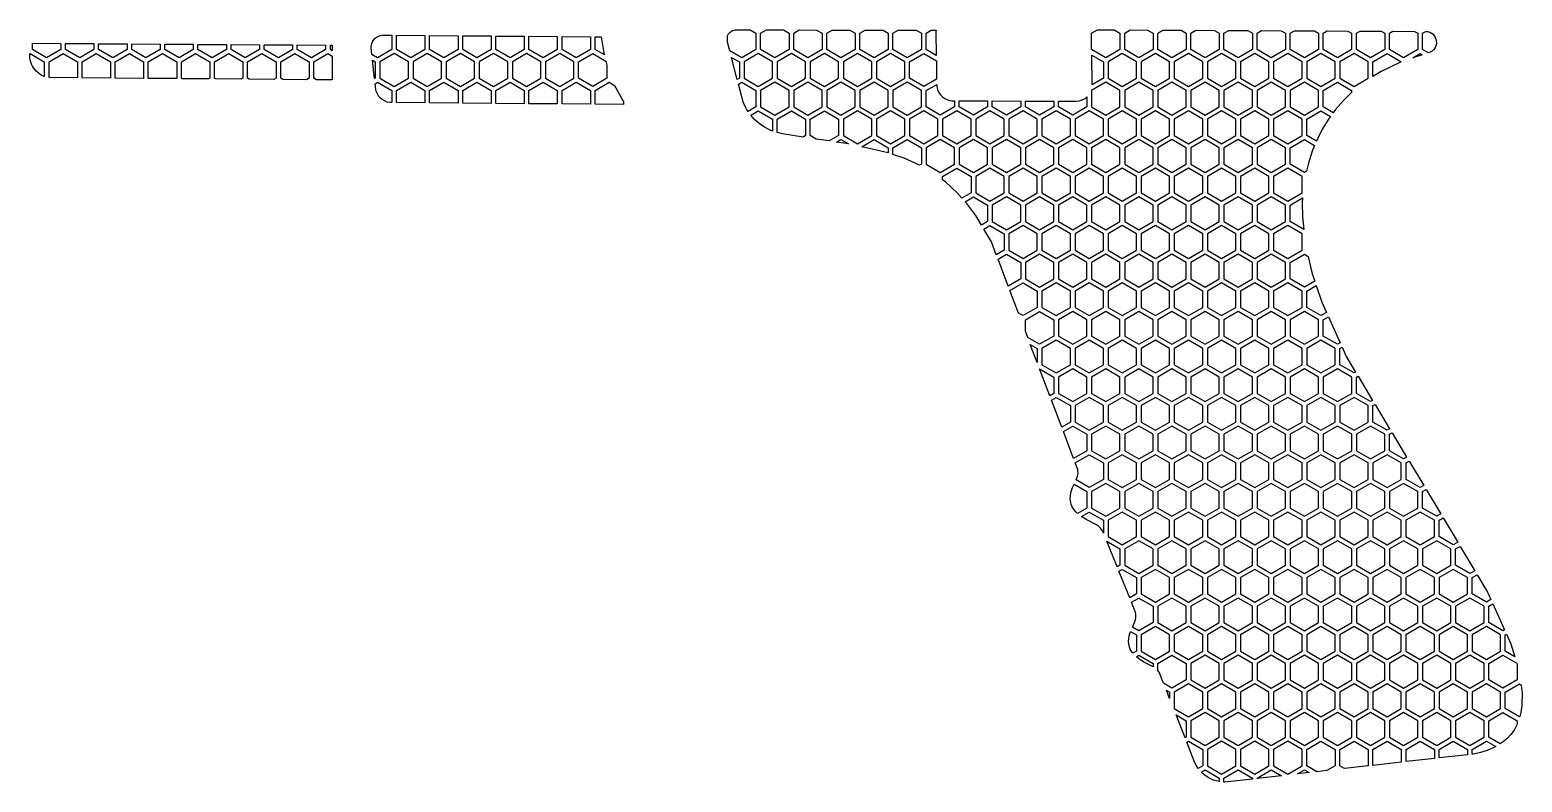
# Model space of a CAD drawing. Header units: millimetres. Extents: x 24 to 184, y -159 to -79.
import ezdxf

# ---------------------------------------------------------------- set-up
doc = ezdxf.new("R2010")
doc.units = ezdxf.units.MM

# ---------------------------------------------------------------- blocks, each defined once
blk = doc.blocks.new('HEX')
blk.add_lwpolyline([(1.516, 0.875), (0, 1.75), (-1.516, 0.875), (-1.516, -0.875), (0, -1.75), (1.516, -0.875)], close=True)

msp = doc.modelspace()

# ---------------------------------------------------------------- linework, layer by layer
for points in [[(60.744, -80.815), (60.773, -80.537), (60.81, -80.405), (60.921, -80.159), (60.995, -80.047), (61.174, -79.848), (61.391, -79.69), (61.639, -79.578), (61.913, -79.52), (62.951, -79.519), (62.951, -81.054), (61.435, -81.929), (60.829, -81.579), (60.744, -80.815)], [(66.482, -79.546), (66.482, -81.054), (64.966, -81.929), (63.451, -81.054), (63.451, -79.522), (66.482, -79.546)], [(70.013, -79.573), (70.013, -81.054), (68.497, -81.929), (66.982, -81.054), (66.982, -79.55), (70.013, -79.573)], [(73.544, -79.601), (73.544, -81.054), (72.028, -81.929), (70.513, -81.054), (70.513, -79.577), (73.544, -79.601)], [(77.075, -79.628), (77.075, -81.054), (75.559, -81.929), (74.044, -81.054), (74.044, -79.605), (77.075, -79.628)], [(99.012, -81.199), (98.762, -80.267), (98.767, -79.599), (98.877, -79.385), (99.033, -79.201), (99.23, -79.059), (99.341, -79.006), (99.588, -78.943), (101.173, -78.946), (101.793, -79.304), (101.793, -81.054), (100.277, -81.929), (99.012, -81.199)], [(104.718, -78.954), (105.324, -79.304), (105.324, -81.054), (103.808, -81.929), (102.293, -81.054), (102.293, -79.304), (102.906, -78.95), (104.718, -78.954)], [(108.263, -78.963), (108.855, -79.304), (108.855, -81.054), (107.339, -81.929), (105.824, -81.054), (105.824, -79.304), (106.423, -78.958), (108.263, -78.963)], [(111.808, -78.971), (112.386, -79.304), (112.386, -81.054), (110.87, -81.929), (109.355, -81.054), (109.355, -79.304), (109.94, -78.966), (111.808, -78.971)], [(115.353, -78.979), (115.917, -79.304), (115.917, -81.054), (114.401, -81.929), (112.886, -81.054), (112.886, -79.304), (113.457, -78.974), (115.353, -78.979)], [(118.898, -78.987), (119.448, -79.304), (119.448, -81.054), (117.933, -81.929), (116.417, -81.054), (116.417, -79.304), (116.974, -78.982), (118.898, -78.987)], [(121.02, -78.992), (120.999, -79.168), (121.035, -81.682), (119.948, -81.054), (119.948, -79.304), (120.491, -78.991), (121.02, -78.992)], [(137.607, -81.056), (137.604, -79.304), (138.228, -78.943), (140.025, -78.952), (140.635, -79.304), (140.635, -81.054), (139.119, -81.929), (137.607, -81.056)], [(143.585, -78.969), (144.166, -79.304), (144.166, -81.054), (142.65, -81.929), (141.135, -81.054), (141.135, -79.304), (141.73, -78.96), (143.585, -78.969)], [(147.146, -78.986), (147.697, -79.304), (147.697, -81.054), (146.181, -81.929), (144.666, -81.054), (144.666, -79.304), (145.233, -78.977), (147.146, -78.986)], [(150.706, -79.003), (151.228, -79.304), (151.228, -81.054), (149.712, -81.929), (148.197, -81.054), (148.197, -79.304), (148.735, -78.994), (150.706, -79.003)], [(154.267, -79.02), (154.759, -79.304), (154.759, -81.054), (153.243, -81.929), (151.728, -81.054), (151.728, -79.304), (152.237, -79.01), (154.267, -79.02)], [(157.827, -79.037), (158.29, -79.304), (158.29, -81.054), (156.775, -81.929), (155.259, -81.054), (155.259, -79.304), (155.739, -79.027), (157.827, -79.037)], [(161.388, -79.054), (161.821, -79.304), (161.821, -81.054), (160.306, -81.929), (158.79, -81.054), (158.79, -79.304), (159.241, -79.044), (161.388, -79.054)], [(164.948, -79.071), (165.352, -79.304), (165.352, -81.054), (163.837, -81.929), (162.321, -81.054), (162.321, -79.304), (162.743, -79.061), (164.948, -79.071)], [(168.509, -79.088), (168.883, -79.304), (168.883, -81.054), (167.368, -81.929), (165.852, -81.054), (165.852, -79.304), (166.245, -79.077), (168.509, -79.088)], [(172.069, -79.105), (172.414, -79.304), (172.414, -81.054), (170.899, -81.929), (169.383, -81.054), (169.383, -79.304), (169.748, -79.094), (172.069, -79.105)], [(173.25, -79.111), (173.459, -79.127), (173.678, -79.19), (173.87, -79.288), (174.032, -79.417), (174.165, -79.571), (174.268, -79.745), (174.34, -79.934), (174.38, -80.132), (174.388, -80.335), (174.363, -80.536), (174.305, -80.731), (174.213, -80.913), (174.087, -81.079), (173.925, -81.223), (173.727, -81.339), (173.532, -81.411), (172.914, -81.054), (172.914, -79.304), (173.25, -79.111)], [(27.64, -80.394), (27.64, -81.054), (26.124, -81.929), (24.609, -81.054), (24.609, -80.374), (27.64, -80.394)], [(31.171, -80.417), (31.171, -81.054), (29.655, -81.929), (28.14, -81.054), (28.14, -80.397), (31.171, -80.417)], [(34.702, -80.44), (34.702, -81.054), (33.186, -81.929), (31.671, -81.054), (31.671, -80.42), (34.702, -80.44)], [(38.233, -80.464), (38.233, -81.054), (36.718, -81.929), (35.202, -81.054), (35.202, -80.444), (38.233, -80.464)], [(41.764, -80.487), (41.764, -81.054), (40.249, -81.929), (38.733, -81.054), (38.733, -80.467), (41.764, -80.487)], [(45.295, -80.511), (45.295, -81.054), (43.78, -81.929), (42.264, -81.054), (42.264, -80.491), (45.295, -80.511)], [(48.826, -80.534), (48.826, -81.054), (47.311, -81.929), (45.795, -81.054), (45.795, -80.514), (48.826, -80.534)], [(52.357, -80.557), (52.357, -81.054), (50.842, -81.929), (49.326, -81.054), (49.326, -80.537), (52.357, -80.557)], [(55.889, -80.581), (55.889, -81.054), (54.373, -81.929), (52.857, -81.054), (52.857, -80.561), (55.889, -80.581)], [(56.6, -80.585), (56.595, -81.173), (56.389, -81.054), (56.389, -80.584), (56.6, -80.585)], [(80.606, -79.656), (80.606, -81.054), (79.091, -81.929), (77.575, -81.054), (77.575, -79.632), (80.606, -79.656)], [(84.137, -79.683), (84.137, -81.054), (82.622, -81.929), (81.106, -81.054), (81.106, -79.66), (84.137, -79.683)], [(85.564, -81.405), (85.621, -81.622), (84.637, -81.054), (84.637, -79.687), (85.272, -79.692), (85.564, -81.405)], [(25.874, -83.912), (25.546, -83.765), (25.353, -83.646), (25.172, -83.509), (25.006, -83.355), (24.855, -83.187), (24.721, -83.004), (24.604, -82.809), (24.506, -82.602), (24.428, -82.384), (24.372, -82.158), (24.338, -81.923), (24.33, -81.504), (24.359, -81.487), (25.874, -82.362), (25.874, -83.912)], [(29.405, -84.069), (26.374, -84.036), (26.374, -82.362), (27.89, -81.487), (29.405, -82.362), (29.405, -84.069)], [(29.905, -84.073), (29.905, -82.362), (31.421, -81.487), (32.936, -82.362), (32.936, -84.098), (29.905, -84.073)], [(33.436, -84.102), (33.436, -82.362), (34.952, -81.487), (36.468, -82.362), (36.468, -84.112), (36.443, -84.127), (33.436, -84.102)], [(37, -84.131), (36.968, -84.112), (36.968, -82.362), (38.483, -81.487), (39.999, -82.362), (39.999, -84.112), (39.924, -84.155), (37, -84.131)], [(40.582, -84.16), (40.499, -84.112), (40.499, -82.362), (42.014, -81.487), (43.53, -82.362), (43.53, -84.112), (43.406, -84.184), (40.582, -84.16)], [(44.164, -84.19), (44.03, -84.112), (44.03, -82.362), (45.545, -81.487), (47.061, -82.362), (47.061, -84.112), (46.888, -84.212), (44.164, -84.19)], [(47.746, -84.219), (47.561, -84.112), (47.561, -82.362), (49.076, -81.487), (50.592, -82.362), (50.592, -84.112), (50.37, -84.24), (47.746, -84.219)], [(51.328, -84.248), (51.092, -84.112), (51.092, -82.362), (52.607, -81.487), (54.123, -82.362), (54.123, -84.112), (53.852, -84.269), (51.328, -84.248)], [(56.571, -84.291), (54.909, -84.278), (54.623, -84.112), (54.623, -82.362), (56.139, -81.487), (56.591, -81.748), (56.571, -84.291)], [(60.897, -82.196), (61.185, -82.362), (61.185, -84.112), (61.115, -84.153), (60.897, -82.196)], [(85.903, -82.707), (85.903, -84.112), (84.387, -84.987), (82.872, -84.112), (82.872, -82.362), (84.387, -81.487), (85.797, -82.301), (85.903, -82.707)], [(99.19, -81.879), (100.027, -82.362), (100.027, -84.112), (99.809, -84.238), (99.19, -81.879)], [(121.072, -84.194), (119.698, -84.987), (118.183, -84.112), (118.183, -82.362), (119.698, -81.487), (121.044, -82.264), (121.072, -84.194)], [(137.615, -81.638), (138.869, -82.362), (138.869, -84.112), (137.655, -84.813), (137.615, -81.638)], [(168.482, -83.397), (167.618, -83.924), (167.618, -82.362), (169.133, -81.487), (170.649, -82.362), (168.482, -83.397)], [(171.878, -81.941), (172.664, -81.487), (172.889, -81.617), (171.878, -81.941)], [(62.764, -86.711), (62.452, -86.65), (62.162, -86.536), (61.901, -86.373), (61.782, -86.275), (61.573, -86.05), (61.406, -85.789), (61.287, -85.498), (61.247, -85.343), (61.175, -84.695), (61.435, -84.545), (62.951, -85.42), (62.951, -86.712), (62.764, -86.711)], [(63.451, -86.716), (63.451, -85.42), (64.966, -84.545), (66.482, -85.42), (66.482, -86.741), (63.451, -86.716)], [(66.982, -86.745), (66.982, -85.42), (68.497, -84.545), (70.013, -85.42), (70.013, -86.769), (66.982, -86.745)], [(70.513, -86.773), (70.513, -85.42), (72.028, -84.545), (73.544, -85.42), (73.544, -86.798), (70.513, -86.773)], [(74.044, -86.802), (74.044, -85.42), (75.559, -84.545), (77.075, -85.42), (77.075, -86.826), (74.044, -86.802)], [(77.575, -86.83), (77.575, -85.42), (79.091, -84.545), (80.606, -85.42), (80.606, -86.855), (77.575, -86.83)], [(81.106, -86.859), (81.106, -85.42), (82.622, -84.545), (84.137, -85.42), (84.137, -86.883), (81.106, -86.859)], [(86.83, -85.135), (87.594, -86.473), (87.668, -86.572), (87.668, -86.912), (84.637, -86.887), (84.637, -85.42), (86.153, -84.545), (86.711, -84.868), (86.83, -85.135)], [(100.783, -87.392), (100.47, -86.762), (99.94, -84.74), (100.277, -84.545), (101.793, -85.42), (101.793, -87.17), (100.957, -87.652), (100.783, -87.392)], [(121.083, -84.962), (121.159, -85.304), (121.297, -85.617), (121.492, -85.895), (121.734, -86.131), (122.018, -86.317), (122.336, -86.446), (122.679, -86.511), (122.979, -86.512), (122.979, -87.17), (121.464, -88.045), (119.948, -87.17), (119.948, -85.42), (121.08, -84.767), (121.083, -84.962)], [(164.462, -86.511), (163.636, -87.46), (163.393, -87.789), (162.321, -87.17), (162.321, -85.42), (163.837, -84.545), (165.352, -85.42), (165.352, -85.641), (164.462, -86.511)], [(126.51, -86.529), (126.51, -87.17), (124.995, -88.045), (123.479, -87.17), (123.479, -86.515), (126.51, -86.529)], [(130.041, -86.546), (130.041, -87.17), (128.526, -88.045), (127.01, -87.17), (127.01, -86.532), (130.041, -86.546)], [(133.572, -86.563), (133.572, -87.17), (132.057, -88.045), (130.541, -87.17), (130.541, -86.549), (133.572, -86.563)], [(135.929, -86.574), (136.282, -86.533), (136.611, -86.425), (136.907, -86.257), (137.104, -86.095), (137.104, -87.17), (135.588, -88.045), (134.072, -87.17), (134.072, -86.565), (135.929, -86.574)], [(103.308, -89.654), (102.697, -89.336), (102.132, -88.946), (101.621, -88.489), (101.249, -88.061), (102.043, -87.603), (103.558, -88.478), (103.558, -89.746), (103.308, -89.654)], [(104.645, -90.053), (104.058, -89.918), (104.058, -88.478), (105.574, -87.603), (107.089, -88.478), (107.089, -90.228), (106.82, -90.384), (104.645, -90.053)], [(108.229, -90.598), (107.589, -90.228), (107.589, -88.478), (109.105, -87.603), (110.62, -88.478), (110.62, -90.228), (109.616, -90.808), (108.229, -90.598)], [(162.887, -88.476), (162.218, -89.556), (161.584, -90.822), (160.556, -90.228), (160.556, -88.478), (162.071, -87.603), (163.094, -88.194), (162.887, -88.476)], [(110.407, -90.929), (110.87, -90.661), (111.664, -91.119), (110.407, -90.929)], [(115.917, -92.085), (113.095, -91.416), (114.401, -90.661), (115.917, -91.536), (115.917, -92.085)], [(117.597, -92.656), (116.417, -92.255), (116.417, -91.536), (117.933, -90.661), (119.448, -91.536), (119.448, -93.286), (119.26, -93.395), (117.597, -92.656)], [(161.136, -91.908), (160.729, -93.178), (160.527, -94.033), (160.306, -94.161), (158.79, -93.286), (158.79, -91.536), (160.306, -90.661), (161.392, -91.288), (161.136, -91.908)], [(123.226, -96.299), (122.047, -95.215), (121.714, -94.968), (121.714, -94.594), (123.229, -93.719), (124.745, -94.594), (124.745, -96.344), (123.771, -96.906), (123.226, -96.299)], [(125.256, -98.77), (124.292, -97.488), (124.112, -97.287), (124.995, -96.777), (126.51, -97.652), (126.51, -99.402), (125.857, -99.78), (125.256, -98.77)], [(160.083, -97.401), (160.091, -98.912), (160.24, -100.239), (158.79, -99.402), (158.79, -97.652), (160.122, -96.883), (160.083, -97.401)], [(126.919, -101.563), (126.113, -100.209), (126.76, -99.835), (128.276, -100.71), (128.276, -102.46), (127.441, -102.942), (126.919, -101.563)], [(127.621, -103.416), (128.526, -102.893), (130.041, -103.768), (130.041, -105.518), (128.709, -106.288), (127.621, -103.416)], [(161.147, -104.988), (161.406, -105.758), (160.306, -106.393), (158.79, -105.518), (158.79, -103.768), (160.306, -102.893), (160.709, -103.126), (161.147, -104.988)], [(128.889, -106.761), (130.291, -105.951), (131.807, -106.826), (131.807, -108.576), (130.291, -109.451), (129.801, -109.168), (128.889, -106.761)], [(162.159, -107.994), (162.662, -109.11), (162.071, -109.451), (160.556, -108.576), (160.556, -106.826), (161.569, -106.241), (162.159, -107.994)], [(130.541, -111.123), (130.541, -109.884), (132.057, -109.009), (133.572, -109.884), (133.572, -111.634), (132.057, -112.509), (130.789, -111.778), (130.541, -111.123)], [(164.12, -112.346), (163.837, -112.509), (162.321, -111.634), (162.321, -109.884), (162.869, -109.568), (164.12, -112.346)], [(131.069, -112.517), (131.807, -112.942), (131.807, -114.463), (131.069, -112.517)], [(164.775, -113.798), (165.775, -115.468), (165.602, -115.567), (164.087, -114.692), (164.087, -112.942), (164.327, -112.804), (164.775, -113.798)], [(132.058, -115.126), (133.572, -116), (133.572, -117.75), (133.146, -117.997), (132.058, -115.126)], [(167.59, -118.497), (167.368, -118.625), (165.852, -117.75), (165.852, -116), (166.032, -115.897), (167.59, -118.497)], [(133.325, -118.47), (133.822, -118.183), (135.338, -119.058), (135.338, -120.808), (134.414, -121.342), (133.325, -118.47)], [(169.405, -121.527), (169.133, -121.683), (167.618, -120.808), (167.618, -119.058), (167.847, -118.926), (169.405, -121.527)], [(134.593, -121.816), (135.588, -121.241), (137.104, -122.116), (137.104, -123.866), (135.681, -124.688), (134.593, -121.816)], [(171.219, -124.556), (170.899, -124.741), (169.383, -123.866), (169.383, -122.116), (169.662, -121.956), (171.219, -124.556)], [(136.01, -126.883), (136.11, -126.597), (136.14, -126.45), (136.156, -126.302), (136.148, -126.003), (136.124, -125.855), (135.861, -125.161), (137.354, -124.299), (138.869, -125.174), (138.869, -126.924), (137.354, -127.799), (135.957, -126.993), (136.01, -126.883)], [(173.034, -127.586), (172.664, -127.799), (171.149, -126.924), (171.149, -125.174), (171.476, -124.985), (173.034, -127.586)], [(135.931, -130.403), (135.729, -130.162), (135.605, -129.974), (135.506, -129.784), (135.429, -129.591), (135.374, -129.397), (135.325, -129.003), (135.346, -128.604), (135.429, -128.204), (135.562, -127.805), (135.738, -127.444), (137.104, -128.232), (137.104, -129.982), (136.098, -130.563), (135.931, -130.403)], [(174.849, -130.616), (174.43, -130.857), (172.914, -129.982), (172.914, -128.232), (173.291, -128.015), (174.849, -130.616)], [(138.791, -132.457), (138.638, -132.231), (138.548, -132.126), (138.345, -131.936), (138.232, -131.852), (138.112, -131.776), (137.011, -131.205), (136.524, -130.895), (137.354, -130.415), (138.869, -131.29), (138.869, -132.651), (138.791, -132.457)], [(176.663, -133.645), (176.196, -133.915), (174.68, -133.04), (174.68, -131.29), (175.106, -131.045), (176.663, -133.645)], [(139.227, -133.536), (140.635, -134.348), (140.635, -136.098), (140.333, -136.273), (139.227, -133.536)], [(178.478, -136.675), (177.961, -136.973), (176.446, -136.098), (176.446, -134.348), (176.92, -134.074), (178.478, -136.675)], [(140.522, -136.741), (140.885, -136.531), (142.4, -137.406), (142.4, -139.156), (141.668, -139.579), (140.522, -136.741)], [(179.84, -138.949), (180.205, -139.755), (179.727, -140.031), (178.211, -139.156), (178.211, -137.406), (178.735, -137.104), (179.84, -138.949)], [(142.2, -142.193), (142.299, -141.896), (142.327, -141.744), (142.341, -141.437), (142.326, -141.284), (142.296, -141.132), (141.857, -140.047), (142.65, -139.589), (144.166, -140.464), (144.166, -142.214), (142.65, -143.089), (141.963, -142.693), (142.2, -142.193)], [(181.668, -142.988), (181.492, -143.089), (179.977, -142.214), (179.977, -140.464), (180.412, -140.213), (181.668, -142.988)], [(142.023, -145.49), (141.834, -145.225), (141.736, -145.039), (141.66, -144.85), (141.604, -144.66), (141.552, -144.275), (141.568, -143.885), (141.643, -143.494), (141.754, -143.149), (142.4, -143.522), (142.4, -145.272), (142.023, -145.49)], [(182.337, -144.468), (182.758, -145.859), (181.742, -145.272), (181.742, -143.522), (181.875, -143.446), (182.337, -144.468)], [(143.188, -146.424), (142.625, -146.059), (142.379, -145.862), (142.65, -145.705), (144.166, -146.58), (144.166, -146.934), (143.188, -146.424)], [(144.829, -147.515), (144.666, -147.318), (144.666, -146.58), (146.181, -145.705), (147.697, -146.58), (147.697, -148.33), (146.181, -149.205), (145.292, -148.692), (144.829, -147.515)], [(183.008, -146.684), (183.008, -148.33), (181.492, -149.205), (179.977, -148.33), (179.977, -146.58), (181.492, -145.705), (182.97, -146.559), (183.008, -146.684)], [(145.585, -149.439), (145.931, -149.639), (145.931, -150.318), (145.585, -149.439)], [(183.523, -150.993), (183.45, -151.587), (183.33, -152.157), (183.306, -152.236), (183.258, -152.264), (181.742, -151.389), (181.742, -149.639), (183.258, -148.764), (183.452, -148.876), (183.541, -149.739), (183.523, -150.993)], [(146.623, -152.076), (147.697, -152.697), (147.697, -154.447), (147.581, -154.513), (146.623, -152.076)], [(182.944, -153.214), (182.673, -153.698), (182.347, -154.149), (181.963, -154.567), (181.521, -154.948), (181.21, -155.159), (179.977, -154.447), (179.977, -152.697), (181.492, -151.822), (183.008, -152.697), (183.008, -153.063), (182.944, -153.214)], [(148.982, -157.782), (148.748, -157.416), (148.627, -157.172), (147.766, -154.984), (147.947, -154.88), (149.462, -155.755), (149.462, -157.505), (148.982, -157.782)], [(161.644, -158.133), (160.556, -157.505), (160.556, -155.755), (162.071, -154.88), (163.587, -155.755), (163.587, -157.505), (162.706, -158.013), (161.644, -158.133)], [(164.596, -157.799), (164.087, -157.505), (164.087, -155.755), (165.602, -154.88), (167.118, -155.755), (167.118, -157.505), (164.596, -157.799)], [(167.618, -157.457), (167.618, -155.755), (169.133, -154.88), (170.649, -155.755), (170.649, -157.114), (167.618, -157.457)], [(171.149, -157.057), (171.149, -155.755), (172.664, -154.88), (174.18, -155.755), (174.18, -156.714), (171.149, -157.057)], [(174.68, -156.657), (174.68, -155.755), (176.196, -154.88), (177.711, -155.755), (177.711, -156.314), (174.68, -156.657)], [(180.449, -155.594), (179.815, -155.854), (179.113, -156.072), (178.34, -156.243), (178.211, -156.257), (178.211, -155.755), (179.727, -154.88), (180.716, -155.451), (180.449, -155.594)], [(151.228, -159.191), (150.75, -159.074), (150.5, -158.982), (150.258, -158.872), (150.026, -158.744), (149.594, -158.439), (149.307, -158.171), (149.712, -157.938), (151.228, -158.813), (151.228, -159.191)], [(151.818, -159.246), (151.728, -159.242), (151.728, -158.813), (153.243, -157.938), (154.759, -158.813), (154.759, -158.913), (151.818, -159.246)], [(155.259, -158.856), (155.259, -158.813), (156.775, -157.938), (157.856, -158.562), (155.259, -158.856)], [(159.558, -158.369), (160.306, -157.938), (160.808, -158.228), (159.558, -158.369)]]:
    msp.add_lwpolyline(points, close=True)

# ---------------------------------------------------------------- block references
for p in [(63.201, -83.237), (66.732, -83.237), (70.263, -83.237), (73.794, -83.237), (77.325, -83.237), (80.856, -83.237), (102.043, -83.237), (105.574, -83.237), (109.105, -83.237), (112.636, -83.237), (116.167, -83.237), (140.885, -83.237), (144.416, -83.237), (147.947, -83.237), (151.478, -83.237), (155.009, -83.237), (158.54, -83.237), (162.071, -83.237), (165.602, -83.237), (103.808, -86.295), (107.339, -86.295), (110.87, -86.295), (114.401, -86.295), (117.933, -86.295), (139.119, -86.295), (142.65, -86.295), (146.181, -86.295), (149.712, -86.295), (153.243, -86.295), (156.775, -86.295), (160.306, -86.295), (112.636, -89.353), (116.167, -89.353), (119.698, -89.353), (123.229, -89.353), (126.76, -89.353), (130.291, -89.353), (133.822, -89.353), (137.354, -89.353), (140.885, -89.353), (144.416, -89.353), (147.947, -89.353), (151.478, -89.353), (155.009, -89.353), (158.54, -89.353), (121.464, -92.411), (124.995, -92.411), (128.526, -92.411), (132.057, -92.411), (135.588, -92.411), (139.119, -92.411), (142.65, -92.411), (146.181, -92.411), (149.712, -92.411), (153.243, -92.411), (156.775, -92.411), (126.76, -95.469), (130.291, -95.469), (133.822, -95.469), (137.354, -95.469), (140.885, -95.469), (144.416, -95.469), (147.947, -95.469), (151.478, -95.469), (155.009, -95.469), (158.54, -95.469), (128.526, -98.527), (132.057, -98.527), (135.588, -98.527), (139.119, -98.527), (142.65, -98.527), (146.181, -98.527), (149.712, -98.527), (153.243, -98.527), (156.775, -98.527), (130.291, -101.585), (133.822, -101.585), (137.354, -101.585), (140.885, -101.585), (144.416, -101.585), (147.947, -101.585), (151.478, -101.585), (155.009, -101.585), (158.54, -101.585), (132.057, -104.643), (135.588, -104.643), (139.119, -104.643), (142.65, -104.643), (146.181, -104.643), (149.712, -104.643), (153.243, -104.643), (156.775, -104.643), (133.822, -107.701), (137.354, -107.701), (140.885, -107.701), (144.416, -107.701), (147.947, -107.701), (151.478, -107.701), (155.009, -107.701), (158.54, -107.701), (135.588, -110.759), (139.119, -110.759), (142.65, -110.759), (146.181, -110.759), (149.712, -110.759), (153.243, -110.759), (156.775, -110.759), (160.306, -110.759), (133.822, -113.817), (137.354, -113.817), (140.885, -113.817), (144.416, -113.817), (147.947, -113.817), (151.478, -113.817), (155.009, -113.817), (158.54, -113.817), (162.071, -113.817), (135.588, -116.875), (139.119, -116.875), (142.65, -116.875), (146.181, -116.875), (149.712, -116.875), (153.243, -116.875), (156.775, -116.875), (160.306, -116.875), (163.837, -116.875), (137.354, -119.933), (140.885, -119.933), (144.416, -119.933), (147.947, -119.933), (151.478, -119.933), (155.009, -119.933), (158.54, -119.933), (162.071, -119.933), (165.602, -119.933), (139.119, -122.991), (142.65, -122.991), (146.181, -122.991), (149.712, -122.991), (153.243, -122.991), (156.775, -122.991), (160.306, -122.991), (163.837, -122.991), (167.368, -122.991), (140.885, -126.049), (144.416, -126.049), (147.947, -126.049), (151.478, -126.049), (155.009, -126.049), (158.54, -126.049), (162.071, -126.049), (165.602, -126.049), (169.133, -126.049), (139.119, -129.107), (142.65, -129.107), (146.181, -129.107), (149.712, -129.107), (153.243, -129.107), (156.775, -129.107), (160.306, -129.107), (163.837, -129.107), (167.368, -129.107), (170.899, -129.107), (140.885, -132.165), (144.416, -132.165), (147.947, -132.165), (151.478, -132.165), (155.009, -132.165), (158.54, -132.165), (162.071, -132.165), (165.602, -132.165), (169.133, -132.165), (172.664, -132.165), (142.65, -135.223), (146.181, -135.223), (149.712, -135.223), (153.243, -135.223), (156.775, -135.223), (160.306, -135.223), (163.837, -135.223), (167.368, -135.223), (170.899, -135.223), (174.43, -135.223), (144.416, -138.281), (147.947, -138.281), (151.478, -138.281), (155.009, -138.281), (158.54, -138.281), (162.071, -138.281), (165.602, -138.281), (169.133, -138.281), (172.664, -138.281), (176.196, -138.281), (146.181, -141.339), (149.712, -141.339), (153.243, -141.339), (156.775, -141.339), (160.306, -141.339), (163.837, -141.339), (167.368, -141.339), (170.899, -141.339), (174.43, -141.339), (177.961, -141.339), (144.416, -144.397), (147.947, -144.397), (151.478, -144.397), (155.009, -144.397), (158.54, -144.397), (162.071, -144.397), (165.602, -144.397), (169.133, -144.397), (172.664, -144.397), (176.196, -144.397), (179.727, -144.397), (149.712, -147.455), (153.243, -147.455), (156.775, -147.455), (160.306, -147.455), (163.837, -147.455), (167.368, -147.455), (170.899, -147.455), (174.43, -147.455), (177.961, -147.455), (147.947, -150.514), (151.478, -150.514), (155.009, -150.514), (158.54, -150.514), (162.071, -150.514), (165.602, -150.514), (169.133, -150.514), (172.664, -150.514), (176.196, -150.514), (179.727, -150.514), (149.712, -153.572), (153.243, -153.572), (156.775, -153.572), (160.306, -153.572), (163.837, -153.572), (167.368, -153.572), (170.899, -153.572), (174.43, -153.572), (177.961, -153.572), (151.478, -156.63), (155.009, -156.63), (158.54, -156.63)]:
    msp.add_blockref('HEX', p)

doc.saveas('drawing.dxf')
